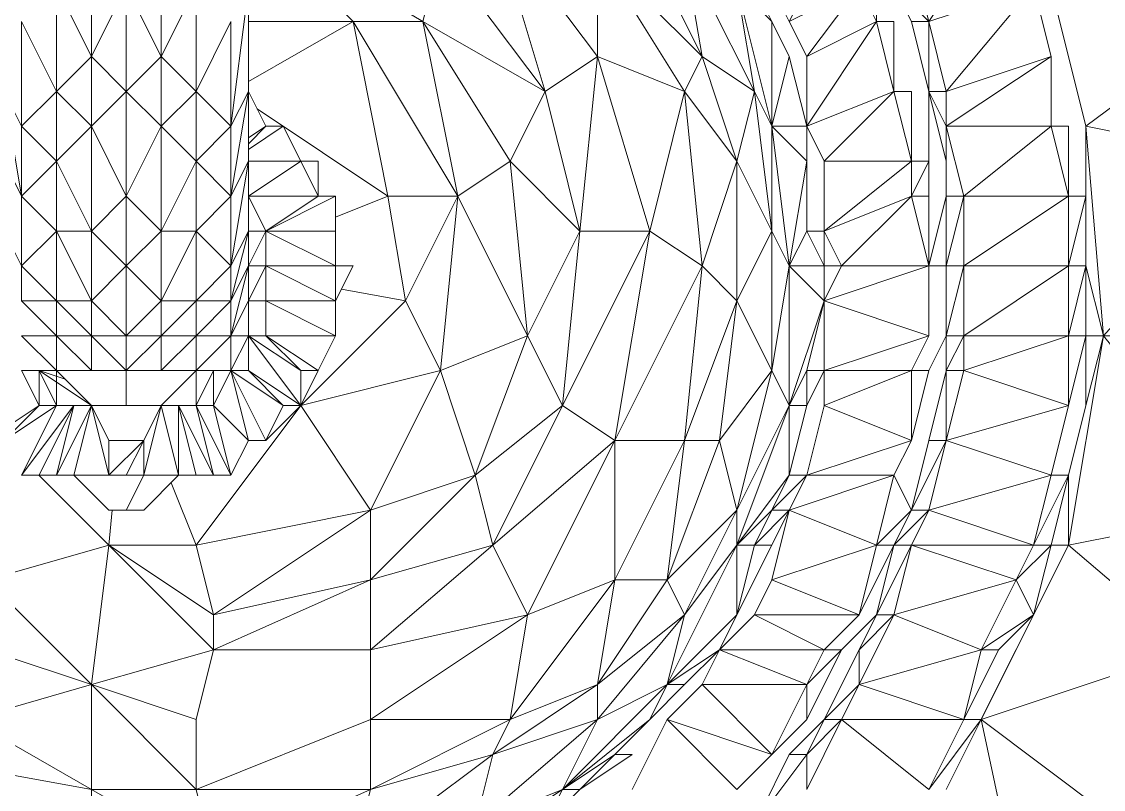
# Model space of a CAD drawing. Header units: millimetres. Extents: x 233224 to 234067, y -13631 to -11613.
# Drawn here: x 233789.9 to 233798.31, y -13588.57 to -13582.6 of the extents above; entities that cross this region are included whole.
import ezdxf

# ---------------------------------------------------------------- set-up
doc = ezdxf.new("R2010")
doc.units = ezdxf.units.MM
doc.header["$MEASUREMENT"] = 0
doc.layers.add('Int - Furniture', color=7, linetype='Continuous')
doc.layers.add('Int - Furniture _Pen_No__4', color=7, linetype='Continuous', lineweight=20, true_color=0x029e21)

# ---------------------------------------------------------------- blocks, each defined once
blk = doc.blocks.new('SAILOR AP1 D20-UZUNKOLLU_2')
at = {"layer": 'Int - Furniture _Pen_No__4', "linetype": 'Continuous'}
for p, q in [((12958.132, -927.909), (12960.847, -912.982)), ((12963.556, -918.414), (12958.132, -927.909)), ((12966.272, -927.909), (12963.556, -918.414)), ((12966.272, -927.909), (12974.412, -919.768)), ((12966.272, -927.909), (12968.988, -919.768)), ((12977.121, -929.263), (12974.412, -919.768)), ((12987.977, -923.838), (12985.262, -919.768)), ((12987.977, -923.838), (12985.262, -921.123)), ((12987.977, -925.193), (12985.262, -921.123)), ((12998.827, -922.484), (13001.542, -921.123)), ((13012.399, -921.123), (13004.258, -922.484)), ((13004.258, -922.484), (13006.967, -921.123)), ((13009.683, -922.484), (13012.399, -921.123)), ((12987.977, -925.193), (12982.553, -922.484)), ((12982.553, -922.484), (12982.553, -923.838)), ((12987.977, -926.547), (12982.553, -922.484)), ((12990.693, -922.484), (12987.977, -923.838)), ((12993.402, -922.484), (12990.693, -925.193)), ((12990.693, -925.193), (12990.693, -922.484)), ((12993.402, -925.193), (12996.118, -922.484)), ((12993.402, -925.193), (12993.402, -922.484)), ((12996.118, -925.193), (12998.827, -922.484)), ((12998.827, -922.484), (12996.118, -922.484)), ((12996.118, -925.193), (12996.118, -922.484)), ((13004.258, -922.484), (12998.827, -922.484)), ((13001.542, -925.193), (12998.827, -922.484)), ((13001.542, -925.193), (13004.258, -922.484)), ((13009.683, -922.484), (13004.258, -922.484)), ((13006.967, -925.193), (13004.258, -922.484)), ((13006.967, -925.193), (13009.683, -922.484)), ((13017.823, -922.484), (13009.683, -922.484)), ((13012.399, -925.193), (13009.683, -922.484)), ((13012.399, -925.193), (13017.823, -922.484)), ((12982.553, -923.831), (12977.121, -929.263)), ((12982.553, -923.838), (12982.553, -925.193)), ((12987.977, -926.547), (12982.553, -923.838)), ((12990.693, -923.838), (12987.977, -923.838)), ((12987.977, -923.838), (12987.977, -925.193)), ((12990.693, -923.838), (12987.977, -925.193)), ((12990.693, -923.838), (12987.977, -927.909)), ((12990.019, -925.874), (12990.693, -923.838)), ((12987.977, -926.547), (12982.553, -925.193)), ((12982.553, -925.193), (12982.553, -926.547)), ((12987.977, -927.909), (12982.553, -925.193)), ((12990.693, -925.193), (12987.977, -925.193)), ((12987.977, -925.193), (12987.977, -926.547)), ((12987.977, -927.909), (12990.693, -925.193)), ((12993.402, -925.193), (12990.693, -925.193)), ((12993.402, -925.193), (12990.693, -927.909)), ((12990.693, -927.909), (12990.693, -925.193)), ((12996.118, -925.193), (12993.402, -925.193)), ((12996.118, -925.193), (12993.402, -927.909)), ((12993.402, -927.909), (12993.402, -925.193)), ((13001.542, -925.193), (12996.118, -925.193)), ((13001.542, -925.193), (12996.118, -927.909)), ((12996.118, -927.909), (12996.118, -925.193)), ((13006.967, -925.193), (13001.542, -925.193)), ((13006.967, -925.193), (13001.542, -927.909)), ((13001.542, -927.909), (13001.542, -925.193)), ((13012.399, -925.193), (13006.967, -925.193)), ((13009.683, -927.909), (13006.967, -925.193)), ((13012.399, -925.193), (13009.683, -927.909)), ((13020.532, -925.193), (13012.399, -925.193)), ((13015.107, -927.909), (13012.399, -925.193)), ((13020.532, -925.193), (13015.107, -927.909)), ((12979.837, -929.263), (12982.553, -926.547)), ((12987.977, -927.909), (12982.553, -926.547)), ((12982.553, -926.547), (12982.553, -929.263)), ((12987.977, -927.909), (12987.977, -926.547)), ((12958.132, -927.909), (12952.707, -927.909)), ((12952.707, -937.403), (12958.132, -927.909)), ((12966.272, -927.909), (12958.132, -927.909)), ((12958.132, -936.049), (12966.272, -927.909)), ((12958.132, -936.049), (12958.132, -927.909)), ((12963.556, -936.049), (12966.272, -927.909)), ((12977.121, -929.263), (12966.272, -927.909)), ((12968.988, -937.403), (12966.272, -927.909)), ((12987.977, -927.909), (12982.553, -929.263)), ((12987.977, -927.909), (12985.262, -929.263)), ((12987.977, -930.617), (12987.977, -927.909)), ((12990.693, -930.617), (12993.402, -927.909)), ((12993.402, -927.909), (12990.693, -927.909)), ((12990.693, -927.909), (12990.693, -930.617)), ((12993.402, -930.617), (12996.118, -927.909)), ((12996.118, -927.909), (12993.402, -927.909)), ((12993.402, -927.909), (12993.402, -930.617)), ((13001.542, -927.909), (12996.118, -927.909)), ((12996.118, -927.909), (12998.827, -930.617)), ((12998.827, -930.617), (13001.542, -927.909)), ((13009.683, -927.909), (13001.542, -927.909)), ((13001.542, -927.909), (13004.258, -930.617)), ((13004.258, -930.617), (13009.683, -927.909)), ((13015.107, -927.909), (13009.683, -927.909)), ((13009.683, -927.909), (13012.399, -930.617)), ((13012.399, -930.617), (13015.107, -927.909)), ((13023.248, -927.909), (13015.107, -927.909)), ((13015.107, -927.909), (13020.532, -930.617)), ((12968.988, -937.403), (12977.121, -929.263)), ((12971.697, -937.403), (12977.121, -929.263)), ((12979.837, -929.534), (12977.121, -929.263)), ((12977.121, -936.049), (12977.121, -929.263)), ((12979.837, -929.263), (12979.837, -930.617)), ((12982.553, -929.263), (12982.553, -930.617)), ((12985.262, -929.263), (12982.553, -929.263)), ((12982.553, -929.263), (12985.262, -931.979)), ((12985.262, -929.263), (12985.262, -930.617)), ((12979.837, -931.979), (12979.837, -930.617)), ((12979.837, -930.617), (12982.553, -931.979)), ((12982.553, -930.617), (12982.553, -931.979)), ((12982.553, -930.617), (12985.262, -931.979)), ((12985.262, -931.979), (12985.262, -930.617)), ((12987.977, -930.617), (12990.693, -930.617)), ((12987.977, -933.333), (12987.977, -930.617)), ((12990.693, -930.617), (12993.402, -930.617)), ((12993.402, -933.333), (12990.693, -930.617)), ((12990.693, -933.333), (12990.693, -930.617)), ((12993.402, -930.617), (12998.827, -930.617)), ((12996.118, -933.333), (12993.402, -930.617)), ((12993.402, -933.333), (12993.402, -930.617)), ((12996.118, -933.333), (12998.827, -930.617)), ((12998.827, -930.617), (13004.258, -930.617)), ((13001.542, -933.333), (12998.827, -930.617)), ((13001.542, -933.333), (13004.258, -930.617)), ((13004.258, -930.617), (13012.399, -930.617)), ((13009.683, -933.333), (13004.258, -930.617)), ((13009.683, -933.333), (13012.399, -930.617)), ((13012.399, -930.617), (13020.532, -930.617)), ((13015.107, -933.333), (13012.399, -930.617)), ((13015.107, -933.333), (13020.532, -930.617)), ((12979.837, -931.979), (12982.553, -934.688)), ((12985.262, -931.979), (12982.553, -931.979)), ((12982.553, -931.979), (12982.553, -934.688)), ((12987.977, -933.333), (12982.553, -931.979)), ((12985.262, -931.979), (12987.977, -933.333)), ((12987.977, -933.333), (12982.553, -934.688)), ((12987.977, -933.333), (12987.977, -936.049)), ((12990.693, -936.049), (12987.977, -933.333)), ((12993.402, -933.333), (12990.693, -933.333)), ((12990.693, -933.333), (12990.693, -936.049)), ((12993.402, -936.049), (12990.693, -933.333)), ((12996.118, -933.333), (12993.402, -933.333)), ((12996.118, -936.049), (12993.402, -933.333)), ((12993.402, -936.049), (12993.402, -933.333)), ((13001.542, -933.333), (12996.118, -933.333)), ((13001.542, -936.049), (12996.118, -933.333)), ((12996.118, -936.049), (12996.118, -933.333)), ((13009.683, -933.333), (13001.542, -933.333)), ((13006.967, -936.049), (13001.542, -933.333)), ((13001.542, -936.049), (13001.542, -933.333)), ((13006.967, -936.049), (13009.683, -933.333)), ((13015.107, -933.333), (13009.683, -933.333)), ((13012.399, -936.049), (13009.683, -933.333)), ((13012.399, -936.049), (13015.107, -933.333)), ((13023.248, -933.333), (13015.107, -933.333)), ((13020.532, -936.049), (13015.107, -933.333)), ((12977.121, -936.049), (12981.976, -934.111)), ((12982.553, -934.688), (12982.553, -936.049)), ((12987.977, -934.688), (12982.553, -934.688)), ((12987.977, -934.688), (12982.553, -936.049)), ((12987.977, -934.688), (12982.553, -937.403)), ((12952.707, -937.403), (12958.132, -936.049)), ((12963.556, -949.614), (12958.132, -936.049)), ((12958.132, -936.049), (12958.132, -949.614)), ((12958.132, -936.049), (12963.556, -936.049)), ((12963.556, -936.049), (12968.988, -937.403)), ((12971.697, -937.403), (12977.121, -936.049)), ((12987.977, -944.189), (12977.121, -936.049)), ((12977.121, -936.049), (12979.837, -949.614)), ((12982.553, -936.049), (12982.553, -937.403)), ((12987.977, -936.049), (12982.553, -937.403)), ((12987.977, -936.049), (12982.553, -938.758)), ((12987.977, -937.403), (12987.977, -936.049)), ((12990.693, -936.049), (12987.977, -936.049)), ((12987.977, -936.049), (12990.693, -937.403)), ((12993.402, -936.049), (12990.693, -936.049)), ((12993.402, -938.758), (12990.693, -936.049)), ((12990.693, -938.758), (12990.693, -936.049)), ((12996.118, -936.049), (12993.402, -936.049)), ((12996.118, -938.758), (12993.402, -936.049)), ((12993.402, -936.049), (12993.402, -938.758)), ((13001.542, -936.049), (12996.118, -936.049)), ((12998.827, -938.758), (12996.118, -936.049)), ((12996.118, -936.049), (12996.118, -938.758)), ((13001.542, -936.049), (12998.827, -938.758)), ((13006.967, -936.049), (13001.542, -936.049)), ((13004.258, -938.758), (13001.542, -936.049)), ((13006.967, -936.049), (13004.258, -938.758)), ((13012.399, -936.049), (13006.967, -936.049)), ((13009.683, -938.758), (13006.967, -936.049)), ((13012.399, -936.049), (13009.683, -938.758)), ((13020.532, -936.049), (13012.399, -936.049)), ((13017.823, -938.758), (13012.399, -936.049)), ((12958.132, -949.614), (12952.707, -937.403)), ((12974.412, -949.614), (12968.988, -937.403)), ((12968.988, -937.403), (12968.988, -949.614)), ((12968.988, -937.403), (12971.697, -937.403)), ((12979.837, -949.614), (12971.697, -937.403)), ((12971.697, -937.403), (12974.412, -949.614)), ((12982.553, -937.403), (12982.553, -938.758)), ((12987.977, -937.403), (12982.553, -938.758)), ((12987.977, -937.403), (12985.262, -940.119)), ((12987.977, -937.403), (12990.693, -938.758)), ((12990.693, -937.403), (12987.977, -937.403)), ((12982.553, -938.758), (12985.262, -940.119)), ((12990.693, -938.758), (12985.262, -940.119)), ((12990.693, -938.758), (12985.262, -941.474)), ((12990.693, -938.758), (12987.977, -942.828)), ((12990.693, -940.119), (12990.693, -938.758)), ((12993.402, -938.758), (12990.693, -938.758)), ((12993.402, -940.119), (12990.693, -938.758)), ((12996.118, -938.758), (12993.402, -938.758)), ((12993.402, -938.758), (12996.118, -940.119)), ((12998.827, -940.119), (12993.402, -938.758)), ((12993.402, -938.758), (12993.402, -940.119)), ((12998.827, -938.758), (12996.118, -938.758)), ((13001.542, -940.119), (12996.118, -938.758)), ((12998.827, -940.119), (12996.118, -938.758)), ((13004.258, -938.758), (12998.827, -938.758)), ((13006.967, -940.119), (12998.827, -938.758)), ((13001.542, -940.119), (12998.827, -938.758)), ((13009.683, -938.758), (13004.258, -938.758)), ((13012.399, -940.119), (13004.258, -938.758)), ((13006.967, -940.119), (13004.258, -938.758)), ((13017.823, -938.758), (13009.683, -938.758)), ((13020.532, -940.119), (13009.683, -938.758)), ((13012.399, -940.119), (13009.683, -938.758)), ((12985.262, -940.119), (12985.262, -941.474)), ((12990.693, -940.119), (12987.977, -942.828)), ((12990.693, -940.119), (12987.977, -944.189)), ((12993.402, -940.119), (12987.977, -944.189)), ((12990.693, -940.119), (12993.402, -940.119)), ((12993.402, -940.119), (12990.693, -944.189)), ((12993.402, -941.474), (12993.402, -940.119)), ((12996.118, -940.119), (12993.402, -940.119)), ((12996.118, -940.119), (12996.118, -941.474)), ((12996.118, -940.119), (12998.827, -941.474)), ((12998.827, -940.119), (12996.118, -940.119)), ((12998.827, -940.119), (12998.827, -941.474)), ((12998.827, -940.119), (13001.542, -941.474)), ((13001.542, -940.119), (12998.827, -940.119)), ((13001.542, -940.119), (13001.542, -941.474)), ((13001.542, -941.474), (13004.258, -940.119)), ((13006.967, -940.119), (13001.542, -940.119)), ((13004.258, -940.119), (13004.258, -945.544)), ((13004.258, -940.119), (13006.967, -944.189)), ((13006.967, -940.119), (13006.967, -944.189)), ((13012.399, -940.119), (13006.967, -940.119)), ((13007.877, -940.119), (13009.683, -942.828)), ((13008.328, -940.119), (13009.683, -941.474)), ((13008.78, -940.119), (13009.683, -941.474)), ((13009.683, -941.474), (13012.399, -940.119)), ((13012.419, -940.119), (13012.399, -940.119)), ((13020.532, -940.119), (13012.419, -940.119)), ((13013.176, -940.119), (13017.823, -948.253)), ((13025.964, -940.119), (13017.823, -953.684)), ((13017.823, -940.119), (13017.823, -948.253)), ((13017.823, -948.253), (13025.964, -940.119)), ((13011.037, -940.8), (13004.258, -950.968)), ((12985.262, -941.474), (12987.977, -944.189)), ((12985.262, -941.474), (12987.977, -942.828)), ((12993.402, -941.474), (12990.693, -944.189)), ((12993.402, -941.474), (12990.693, -945.544)), ((12993.402, -941.474), (12993.402, -946.898)), ((12993.402, -941.474), (12996.118, -941.474)), ((12996.118, -941.474), (12993.402, -946.898)), ((12996.118, -941.474), (12996.118, -946.898)), ((12998.827, -941.474), (12996.118, -946.898)), ((12996.118, -941.474), (12998.827, -941.474)), ((12998.827, -941.474), (12998.827, -946.898)), ((13001.542, -941.474), (12998.827, -946.898)), ((12998.827, -941.474), (13001.542, -941.474)), ((13001.542, -941.474), (13001.542, -946.898)), ((13001.542, -941.474), (13004.258, -946.898)), ((13001.542, -941.474), (13004.258, -945.544)), ((13009.683, -942.828), (13009.683, -941.474)), ((12987.977, -942.828), (12987.977, -944.189)), ((13006.967, -944.189), (13009.683, -942.828)), ((12987.977, -944.189), (12979.837, -949.614)), ((12987.977, -944.189), (12990.693, -955.039)), ((12987.977, -944.189), (12996.118, -952.323)), ((12987.977, -944.189), (12990.693, -945.544)), ((12987.977, -944.189), (12990.693, -944.189)), ((12990.693, -944.189), (12990.693, -945.544)), ((13004.258, -945.544), (13006.967, -944.189)), ((13006.967, -944.189), (13006.967, -945.544)), ((12990.693, -945.544), (12993.402, -946.898)), ((13004.258, -946.898), (13004.258, -945.544)), ((13004.258, -945.544), (13006.967, -945.544)), ((12993.402, -946.898), (12996.118, -946.898)), ((12998.827, -948.253), (12996.118, -946.898)), ((12996.118, -946.898), (12998.827, -946.898)), ((12998.827, -946.898), (12998.827, -948.253)), ((12998.827, -946.898), (13001.542, -946.898)), ((13001.542, -946.898), (13004.258, -946.898)), ((13002.633, -946.898), (13004.258, -950.968)), ((12997.021, -947.35), (12996.118, -952.323)), ((12958.132, -949.614), (12952.707, -948.253)), ((12960.847, -959.109), (12952.707, -948.253)), ((13017.823, -948.253), (13004.258, -956.393)), ((13004.258, -950.968), (13017.823, -948.253)), ((13017.823, -948.253), (13017.823, -953.684)), ((12963.556, -949.614), (12958.132, -949.614)), ((12963.556, -960.463), (12958.132, -949.614)), ((12958.132, -949.614), (12960.847, -959.109)), ((12968.988, -949.614), (12963.556, -949.614)), ((12971.697, -961.825), (12963.556, -949.614)), ((12963.556, -949.614), (12963.556, -960.463)), ((12974.412, -949.614), (12968.988, -949.614)), ((12977.121, -959.109), (12968.988, -949.614)), ((12968.988, -949.614), (12971.697, -961.825)), ((12979.837, -949.614), (12974.412, -949.614)), ((12982.553, -957.754), (12974.412, -949.614)), ((12974.412, -949.614), (12977.121, -959.109)), ((12990.693, -955.039), (12979.837, -949.614)), ((12979.837, -949.614), (12982.553, -957.754)), ((13004.258, -950.968), (12996.118, -952.323)), ((13004.258, -950.968), (13004.258, -956.393)), ((12996.118, -952.323), (12990.693, -955.039)), ((12996.118, -952.323), (13004.258, -956.393)), ((13017.823, -953.684), (13004.258, -956.393)), ((13017.823, -953.684), (13006.967, -960.463)), ((13017.823, -953.684), (13012.399, -963.179)), ((13017.823, -953.684), (13023.248, -955.039)), ((12990.693, -955.039), (12982.553, -957.754)), ((13004.258, -956.393), (12990.693, -955.039)), ((12990.693, -955.039), (12993.402, -961.825)), ((13023.248, -955.039), (13012.399, -963.179)), ((12958.132, -964.533), (12952.707, -956.393)), ((13004.258, -956.393), (12993.402, -961.825)), ((13004.258, -956.393), (13006.967, -960.463)), ((12960.847, -959.109), (12955.416, -957.754)), ((12963.556, -967.249), (12955.416, -957.754)), ((12955.416, -957.754), (12958.132, -964.533)), ((12982.553, -957.754), (12977.121, -959.109)), ((12993.402, -961.825), (12982.553, -957.754)), ((12982.553, -957.754), (12987.977, -964.533)), ((12963.556, -960.463), (12960.847, -959.109)), ((12966.272, -967.249), (12960.847, -959.109)), ((12960.847, -959.109), (12963.556, -967.249)), ((12977.121, -959.109), (12971.697, -961.825)), ((12987.977, -964.533), (12977.121, -959.109)), ((12977.121, -959.109), (12985.262, -968.604)), ((13025.964, -959.109), (13012.399, -963.179)), ((13025.964, -959.109), (13015.107, -967.249)), ((12971.697, -961.825), (12963.556, -960.463)), ((12974.412, -968.604), (12963.556, -960.463)), ((12963.556, -960.463), (12966.272, -967.249)), ((13006.967, -960.463), (12993.402, -961.825)), ((13006.967, -960.463), (13001.542, -965.895)), ((13006.967, -960.463), (13012.399, -963.179)), ((12985.262, -968.604), (12971.697, -961.825)), ((12971.697, -961.825), (12974.412, -968.604)), ((12993.402, -961.825), (12987.977, -964.533)), ((12993.402, -961.825), (13001.542, -965.895)), ((12958.132, -964.533), (12955.416, -963.179)), ((12958.132, -965.895), (12955.416, -963.179)), ((13012.399, -963.179), (13001.542, -965.895)), ((13012.399, -963.179), (13015.107, -967.249)), ((12958.132, -964.533), (12958.132, -965.895)), ((12963.556, -967.249), (12958.132, -964.533)), ((12966.272, -972.674), (12958.132, -964.533)), ((12958.132, -964.533), (12960.847, -968.604)), ((12963.556, -971.319), (12958.132, -964.533)), ((12987.977, -964.533), (12985.262, -968.604)), ((13001.542, -965.895), (12987.977, -964.533)), ((12987.977, -964.533), (13001.542, -971.319)), ((12960.847, -968.604), (12958.132, -965.895)), ((12960.847, -969.958), (12958.132, -965.895)), ((13001.542, -965.895), (13001.542, -971.319)), ((13015.107, -967.249), (13001.542, -965.895)), ((12966.272, -967.249), (12963.556, -967.249)), ((12971.697, -974.028), (12963.556, -967.249)), ((12963.556, -967.249), (12966.272, -972.674)), ((12974.412, -968.604), (12966.272, -967.249)), ((12974.412, -972.674), (12966.272, -967.249)), ((12966.272, -967.249), (12971.697, -974.028)), ((13015.107, -967.249), (13001.542, -971.319)), ((13015.107, -967.249), (13012.399, -974.028)), ((13023.248, -967.249), (13012.399, -974.028)), ((13023.248, -967.249), (13015.107, -975.39)), ((13015.107, -967.249), (13023.248, -967.249)), ((12960.847, -968.604), (12960.847, -969.958)), ((12963.556, -971.319), (12960.847, -968.604)), ((12985.262, -968.604), (12974.412, -968.604)), ((12985.262, -974.028), (12974.412, -968.604)), ((12974.412, -968.604), (12974.412, -972.674)), ((13001.542, -971.319), (12985.262, -968.604)), ((12985.262, -968.604), (12985.262, -974.028)), ((12998.827, -975.39), (12985.262, -968.604)), ((12963.556, -972.674), (12958.132, -969.958)), ((13025.964, -969.958), (13015.107, -975.39)), ((12966.272, -972.674), (12963.556, -971.319)), ((12966.272, -974.028), (12963.556, -971.319)), ((13001.542, -971.319), (12998.827, -975.39)), ((13001.542, -971.319), (13012.399, -974.028)), ((12963.556, -972.674), (12958.132, -978.099)), ((12960.847, -980.814), (12963.556, -972.674)), ((12966.272, -975.39), (12963.556, -972.674)), ((12966.272, -972.674), (12966.272, -974.028)), ((12971.697, -974.028), (12966.272, -972.674)), ((12977.121, -978.099), (12966.272, -972.674)), ((12966.272, -972.674), (12968.988, -976.744)), ((12971.697, -978.099), (12966.272, -972.674)), ((12974.412, -972.674), (12971.697, -974.028)), ((12985.262, -974.028), (12974.412, -972.674)), ((12985.262, -976.744), (12974.412, -972.674)), ((12974.412, -972.674), (12979.837, -978.099)), ((12968.988, -976.744), (12966.272, -974.028)), ((12979.837, -978.099), (12971.697, -974.028)), ((12971.697, -974.028), (12977.121, -978.099)), ((12998.827, -975.39), (12985.262, -974.028)), ((12985.262, -974.028), (12985.262, -976.744)), ((12996.118, -978.099), (12985.262, -974.028)), ((13012.399, -974.028), (12998.827, -975.39)), ((13012.399, -974.028), (13006.967, -978.099)), ((13012.399, -974.028), (13015.107, -975.39)), ((13023.248, -974.028), (13012.399, -979.46)), ((13015.107, -975.39), (13023.248, -974.028)), ((12966.272, -975.39), (12960.847, -980.814)), ((12968.988, -976.744), (12966.272, -975.39)), ((12966.272, -983.53), (12966.272, -975.39)), ((12998.827, -975.39), (12996.118, -978.099)), ((12998.827, -975.39), (13006.967, -978.099)), ((13015.107, -975.39), (13006.967, -978.099)), ((13015.107, -975.39), (13012.399, -979.46)), ((12968.988, -976.744), (12966.272, -983.53)), ((12971.697, -978.099), (12968.988, -976.744)), ((12968.988, -976.744), (12971.697, -979.46)), ((12968.988, -984.884), (12968.988, -976.744)), ((12985.262, -976.744), (12979.837, -978.099)), ((12996.118, -978.099), (12985.262, -976.744)), ((12985.262, -976.744), (12990.693, -980.814)), ((12960.847, -980.814), (12958.132, -978.099)), ((12977.121, -978.099), (12971.697, -978.099)), ((12977.121, -979.46), (12971.697, -978.099)), ((12977.121, -980.814), (12971.697, -978.099)), ((12977.121, -978.099), (12977.121, -979.46)), ((12979.837, -978.099), (12977.121, -978.099)), ((12987.977, -982.169), (12977.121, -978.099)), ((12977.121, -978.099), (12979.837, -980.814)), ((12982.553, -982.169), (12977.121, -978.099)), ((12990.693, -980.814), (12979.837, -978.099)), ((12979.837, -978.099), (12987.977, -982.169)), ((12996.118, -978.099), (12990.693, -980.814)), ((13006.967, -978.099), (12996.118, -978.099)), ((12996.118, -978.099), (13001.542, -980.814)), ((13006.967, -978.099), (13001.542, -980.814)), ((13006.967, -978.099), (13012.399, -979.46)), ((13020.532, -978.099), (13009.683, -980.814)), ((13012.399, -979.46), (13020.532, -978.099)), ((13020.532, -978.099), (13017.823, -980.814)), ((12955.416, -979.46), (12960.847, -982.169)), ((12960.847, -983.53), (12955.416, -979.46)), ((12971.697, -979.46), (12968.988, -984.884)), ((12974.412, -980.814), (12971.697, -979.46)), ((12971.697, -987.6), (12971.697, -979.46)), ((12979.837, -980.814), (12977.121, -979.46)), ((12977.121, -979.46), (12977.121, -980.814)), ((12979.837, -982.169), (12977.121, -979.46)), ((13012.399, -979.46), (13001.542, -980.814)), ((13012.399, -979.46), (13009.683, -980.814)), ((13020.532, -979.46), (13017.823, -980.814)), ((13023.248, -979.46), (13017.823, -982.169)), ((12966.272, -983.53), (12960.847, -980.814)), ((12963.556, -983.53), (12960.847, -980.814)), ((12974.412, -980.814), (12971.697, -987.6)), ((12979.837, -982.169), (12974.412, -980.814)), ((12977.121, -988.955), (12974.412, -980.814)), ((12977.121, -980.814), (12979.837, -982.169)), ((12982.553, -982.169), (12979.837, -980.814)), ((12979.837, -980.814), (12979.837, -982.169)), ((12982.553, -983.53), (12979.837, -980.814)), ((12990.693, -980.814), (12987.977, -982.169)), ((13001.542, -980.814), (12990.693, -980.814)), ((12990.693, -980.814), (12998.827, -982.169)), ((13001.542, -980.814), (12998.827, -982.169)), ((13009.683, -980.814), (12998.827, -982.169)), ((13001.542, -980.814), (13009.683, -980.814)), ((13009.683, -980.814), (13006.967, -983.53)), ((13009.683, -980.814), (13009.683, -983.53)), ((13009.683, -980.814), (13015.107, -982.169)), ((13017.823, -980.814), (13009.683, -980.814)), ((13017.823, -980.814), (13015.107, -982.169)), ((12960.847, -982.169), (12963.556, -984.884)), ((12960.847, -982.169), (12960.847, -983.53)), ((12979.837, -982.169), (12977.121, -988.955)), ((12979.837, -982.169), (12982.553, -983.53)), ((12982.553, -990.309), (12979.837, -982.169)), ((12987.977, -982.169), (12982.553, -982.169)), ((12982.553, -982.169), (12982.553, -983.53)), ((12987.977, -983.53), (12982.553, -982.169)), ((12987.977, -982.169), (12987.977, -983.53)), ((12998.827, -982.169), (12987.977, -982.169)), ((12987.977, -982.169), (12990.693, -983.53)), ((12996.118, -984.884), (12987.977, -982.169)), ((12998.827, -982.169), (12996.118, -984.884)), ((12998.827, -982.169), (12998.827, -984.884)), ((12998.827, -982.169), (13001.542, -983.53)), ((13006.967, -983.53), (12998.827, -982.169)), ((13015.107, -982.169), (13009.683, -983.53)), ((13017.823, -982.169), (13015.107, -983.53)), ((13017.823, -982.169), (13020.532, -987.6)), ((13025.964, -986.239), (13017.823, -982.169)), ((12960.847, -983.53), (12958.132, -983.53)), ((12963.556, -986.239), (12958.132, -983.53)), ((12963.556, -984.884), (12960.847, -983.53)), ((12963.556, -986.239), (12960.847, -983.53)), ((12966.272, -983.53), (12963.556, -983.53)), ((12963.556, -983.53), (12968.988, -986.239)), ((12968.988, -984.884), (12966.272, -983.53)), ((12968.988, -986.239), (12966.272, -983.53)), ((12982.553, -983.53), (12987.963, -984.884)), ((12982.553, -983.53), (12982.553, -990.309)), ((12985.262, -991.664), (12982.553, -983.53)), ((12990.693, -983.53), (12987.977, -983.53)), ((12990.693, -984.884), (12987.977, -983.53)), ((12990.693, -983.53), (12990.693, -984.884)), ((12996.118, -984.884), (12990.693, -983.53)), ((13001.542, -983.53), (12998.827, -984.884)), ((13001.542, -983.53), (13001.542, -984.884)), ((13006.967, -983.53), (13001.542, -983.53)), ((13009.683, -983.53), (13006.967, -983.53)), ((13009.683, -983.53), (13006.967, -984.884)), ((13009.683, -983.53), (13015.107, -983.53)), ((13009.683, -983.53), (13012.399, -990.309)), ((13017.823, -988.955), (13009.683, -983.53)), ((13015.107, -983.53), (13017.823, -988.955)), ((13020.532, -987.6), (13015.107, -983.53)), ((12963.556, -984.884), (12968.974, -987.593)), ((12966.272, -987.6), (12963.556, -984.884)), ((12963.556, -984.884), (12963.556, -986.239)), ((12971.697, -987.6), (12968.988, -984.884)), ((12968.988, -984.884), (12968.988, -986.239)), ((12987.977, -984.884), (12985.262, -991.664)), ((12987.977, -984.884), (12987.963, -984.884)), ((12990.693, -984.884), (12987.977, -984.884)), ((12990.693, -991.664), (12987.977, -984.884)), ((12990.693, -984.884), (12996.118, -984.884)), ((12990.693, -984.884), (12990.693, -991.664)), ((12993.402, -993.025), (12990.693, -984.884)), ((12996.118, -984.884), (12993.402, -993.025)), ((12998.827, -984.884), (12996.118, -984.884)), ((12996.118, -984.884), (12998.827, -986.239)), ((12998.827, -993.025), (12996.118, -984.884)), ((13001.542, -984.884), (12998.827, -984.884)), ((12998.827, -984.884), (12998.827, -986.239)), ((13001.542, -984.884), (12998.827, -986.239)), ((13001.542, -984.884), (13006.967, -984.884)), ((13001.542, -984.884), (13004.258, -991.664)), ((13006.967, -991.664), (13001.542, -984.884)), ((13006.967, -984.884), (13006.967, -991.664)), ((13012.399, -990.309), (13006.967, -984.884)), ((12963.556, -986.239), (12958.132, -993.025)), ((12966.272, -987.6), (12963.556, -986.239)), ((12963.556, -995.734), (12963.556, -986.239)), ((12968.988, -986.239), (12971.697, -988.955)), ((12998.827, -986.239), (12998.827, -993.025)), ((13004.258, -991.664), (12998.827, -986.239)), ((12966.272, -987.6), (12963.556, -995.734)), ((12968.988, -987.6), (12966.272, -987.6)), ((12971.697, -990.309), (12966.272, -987.6)), ((12968.988, -997.095), (12966.272, -987.6)), ((12968.988, -987.6), (12968.974, -987.593)), ((12971.697, -988.955), (12968.988, -987.6)), ((12971.697, -990.309), (12968.988, -987.6)), ((12977.121, -988.955), (12971.697, -987.6)), ((12977.121, -990.309), (12971.697, -987.6)), ((13020.532, -987.6), (13017.823, -988.955)), ((12971.697, -988.955), (12977.121, -990.309)), ((12971.697, -988.955), (12971.697, -990.309)), ((12977.121, -991.664), (12971.697, -988.955)), ((12982.553, -990.309), (12977.121, -988.955)), ((12977.121, -988.955), (12977.121, -990.309)), ((12979.837, -991.664), (12977.121, -988.955)), ((13017.823, -988.955), (13012.399, -990.309)), ((13017.823, -988.955), (13017.823, -990.309)), ((13020.532, -988.955), (13017.823, -988.955)), ((12971.697, -990.309), (12968.988, -997.095)), ((12977.121, -991.664), (12971.697, -990.309)), ((12974.412, -999.804), (12971.697, -990.309)), ((12977.121, -990.309), (12979.837, -991.664)), ((12977.121, -990.309), (12977.121, -991.664)), ((12979.837, -993.025), (12977.121, -990.309)), ((12982.553, -990.309), (12979.837, -991.664)), ((12985.262, -991.664), (12982.553, -990.309)), ((13012.399, -990.309), (13006.967, -991.664)), ((13012.399, -990.309), (13012.399, -991.664)), ((13017.823, -990.309), (13012.399, -990.309)), ((13017.823, -991.664), (13020.532, -990.309)), ((13020.532, -990.309), (13017.823, -993.025)), ((12977.121, -991.664), (12974.412, -999.804)), ((12979.837, -993.025), (12977.121, -991.664)), ((12977.121, -1001.165), (12977.121, -991.664)), ((12979.837, -991.664), (12985.248, -993.025)), ((12979.837, -991.664), (12979.837, -993.025)), ((12985.262, -994.379), (12979.837, -991.664)), ((12990.693, -991.664), (12985.262, -991.664)), ((12990.693, -993.025), (12985.262, -991.664)), ((12993.402, -993.025), (12990.693, -991.664)), ((12990.693, -991.664), (12990.693, -993.025)), ((13004.258, -991.664), (12998.827, -993.025)), ((13006.967, -991.664), (13004.258, -991.664)), ((13004.258, -991.664), (13004.258, -993.025)), ((13006.967, -993.025), (13004.258, -991.664)), ((13006.967, -991.664), (13006.967, -993.025)), ((13012.399, -991.664), (13006.967, -991.664)), ((13012.399, -993.025), (13017.823, -991.664)), ((13017.823, -991.664), (13017.823, -993.025)), ((13023.248, -991.664), (13017.823, -993.025)), ((12963.556, -995.734), (12958.132, -993.025)), ((12963.556, -997.095), (12958.132, -993.025)), ((12979.837, -993.025), (12977.121, -1001.165)), ((12985.262, -994.379), (12979.837, -993.025)), ((12982.553, -1002.52), (12979.837, -993.025)), ((12985.248, -993.025), (12985.262, -993.025)), ((12985.262, -993.025), (12990.679, -994.379)), ((12985.262, -993.025), (12985.262, -994.379)), ((12990.693, -993.025), (12993.402, -994.379)), ((12998.827, -993.025), (12993.402, -993.025)), ((13004.244, -993.025), (12998.827, -993.025)), ((12998.827, -993.025), (12998.827, -994.379)), ((13004.258, -994.379), (12998.827, -993.025)), ((13004.258, -993.025), (13004.244, -993.025)), ((13004.258, -993.025), (13006.967, -993.025)), ((13006.967, -993.025), (13012.399, -993.025)), ((13012.399, -993.025), (13006.967, -994.379)), ((13012.399, -993.025), (13009.683, -994.379)), ((13017.823, -993.025), (13012.399, -993.025)), ((13012.399, -993.025), (13012.399, -994.379)), ((13017.823, -993.025), (13012.399, -994.379)), ((13017.823, -993.025), (13020.532, -1001.165)), ((13025.964, -998.45), (13017.823, -993.025)), ((12958.132, -994.379), (12963.556, -997.095)), ((12985.262, -994.379), (12982.553, -1002.52)), ((12990.693, -994.379), (12985.262, -994.379)), ((12990.693, -995.734), (12985.262, -994.379)), ((12987.977, -1003.874), (12985.262, -994.379)), ((12990.693, -994.379), (12990.679, -994.379)), ((12993.402, -994.379), (12990.693, -994.379)), ((12993.402, -995.734), (12990.693, -994.379)), ((12990.693, -994.379), (12990.693, -995.734)), ((12993.402, -994.379), (12998.827, -994.379)), ((12993.402, -994.379), (12993.402, -995.734)), ((12998.827, -995.734), (12993.402, -994.379)), ((13004.258, -994.379), (12998.827, -994.379)), ((12998.827, -994.379), (12998.827, -995.734)), ((13004.258, -995.734), (12998.827, -994.379)), ((13004.258, -994.379), (13006.967, -994.379)), ((13004.258, -994.379), (13004.258, -995.734)), ((13009.683, -994.379), (13004.258, -995.734)), ((13006.967, -994.379), (13009.683, -994.379)), ((13012.399, -994.379), (13009.683, -994.379)), ((13009.683, -994.379), (13009.683, -1002.52)), ((13015.107, -1002.52), (13009.683, -994.379)), ((13012.399, -994.379), (13015.107, -1002.52)), ((13020.532, -1001.165), (13012.399, -994.379)), ((12968.988, -997.095), (12963.556, -995.734)), ((12963.556, -995.734), (12963.556, -997.095)), ((12968.988, -998.45), (12963.556, -995.734)), ((12990.693, -995.734), (12987.977, -1003.874)), ((12993.402, -995.734), (12990.693, -995.734)), ((12993.402, -1003.874), (12990.693, -995.734)), ((12998.827, -995.734), (12993.402, -995.734)), ((12993.402, -995.734), (12993.402, -1003.874)), ((12998.827, -1003.874), (12993.402, -995.734)), ((13004.258, -995.734), (12998.827, -995.734)), ((12998.827, -995.734), (12998.827, -1003.874)), ((13004.258, -1003.874), (12998.827, -995.734)), ((13004.258, -995.734), (13004.258, -1003.874)), ((13009.683, -1002.52), (13004.258, -995.734)), ((12963.556, -997.095), (12944.566, -1001.165)), ((12963.556, -997.095), (12955.416, -1007.944)), ((12963.556, -997.095), (12968.974, -999.797)), ((12970.96, -1000.797), (12963.556, -997.095)), ((12968.988, -1013.369), (12963.556, -997.095)), ((12974.412, -999.804), (12968.988, -997.095)), ((12968.988, -997.095), (12968.988, -998.45)), ((12971.697, -1001.165), (12968.988, -997.095)), ((12968.988, -998.45), (12971.697, -1001.165)), ((12968.988, -999.804), (12968.974, -999.797)), ((12971.697, -1001.165), (12968.988, -999.804)), ((12974.412, -999.804), (12971.697, -1001.165)), ((12977.121, -1001.165), (12974.412, -999.804)), ((12977.121, -1002.52), (12974.412, -999.804)), ((12971.697, -1001.165), (12977.121, -1002.52)), ((12971.697, -1001.165), (12977.121, -1003.874)), ((12982.553, -1002.52), (12977.121, -1001.165)), ((12977.121, -1001.165), (12977.121, -1002.52)), ((12982.553, -1003.874), (12977.121, -1001.165)), ((13020.532, -1001.165), (13015.107, -1002.52)), ((12977.121, -1002.52), (12982.553, -1003.874)), ((12977.121, -1002.52), (12977.121, -1003.874)), ((12982.553, -1002.52), (12982.553, -1003.874)), ((12987.977, -1003.874), (12982.553, -1002.52)), ((13009.683, -1002.52), (13004.258, -1003.874)), ((13009.683, -1002.52), (13009.683, -1003.874)), ((13015.107, -1002.52), (13009.683, -1002.52)), ((13020.532, -1002.527), (13009.683, -1005.235)), ((13020.532, -1002.52), (13015.107, -1003.874)), ((12977.121, -1003.874), (12968.988, -1013.369)), ((12982.553, -1003.874), (12977.121, -1003.874)), ((12993.402, -1006.59), (12977.121, -1003.874)), ((12977.121, -1003.874), (12979.837, -1017.439)), ((12982.553, -1003.874), (12987.977, -1005.235)), ((12993.402, -1003.874), (12987.977, -1003.874)), ((12993.402, -1005.235), (12987.977, -1003.874)), ((12998.827, -1003.874), (12993.402, -1003.874)), ((12993.402, -1003.874), (12993.402, -1005.235)), ((12998.827, -1005.235), (12993.402, -1003.874)), ((13004.258, -1003.874), (12998.827, -1003.874)), ((12998.827, -1003.874), (12998.827, -1005.235)), ((13004.258, -1005.235), (12998.827, -1003.874)), ((13004.258, -1003.874), (13004.258, -1005.235)), ((13009.683, -1003.874), (13004.258, -1003.874)), ((13015.107, -1003.874), (13009.683, -1005.235)), ((12993.402, -1005.235), (12987.977, -1005.235)), ((12987.977, -1005.235), (12993.402, -1006.59)), ((12993.402, -1005.235), (12998.827, -1005.235)), ((12993.402, -1005.235), (12993.402, -1006.59)), ((12998.827, -1005.235), (12993.402, -1006.59)), ((13009.683, -1005.235), (12993.402, -1006.59)), ((13004.258, -1005.235), (12998.827, -1005.235)), ((13004.258, -1005.235), (13009.683, -1005.235)), ((13009.683, -1005.235), (13006.967, -1018.801)), ((13009.683, -1005.235), (13017.823, -1016.085)), ((12993.402, -1006.59), (12979.837, -1017.439)), ((12993.402, -1006.59), (12993.402, -1018.801)), ((13006.967, -1018.801), (12993.402, -1006.59))]:
    blk.add_line(p, q, dxfattribs=at)

msp = doc.modelspace()

# ---------------------------------------------------------------- block references
at = {"layer": 'Int - Furniture', "color": 104, "linetype": 'Continuous', "lineweight": 20, "true_color": 0x029e21, "xscale": 0.1, "yscale": 0.1, "zscale": 100, "rotation": 89.99962635528027}
msp.add_blockref('SAILOR AP1 D20-UZUNKOLLU_2', (233697.644, -14884.3854), dxfattribs=at)

doc.saveas('drawing.dxf')
